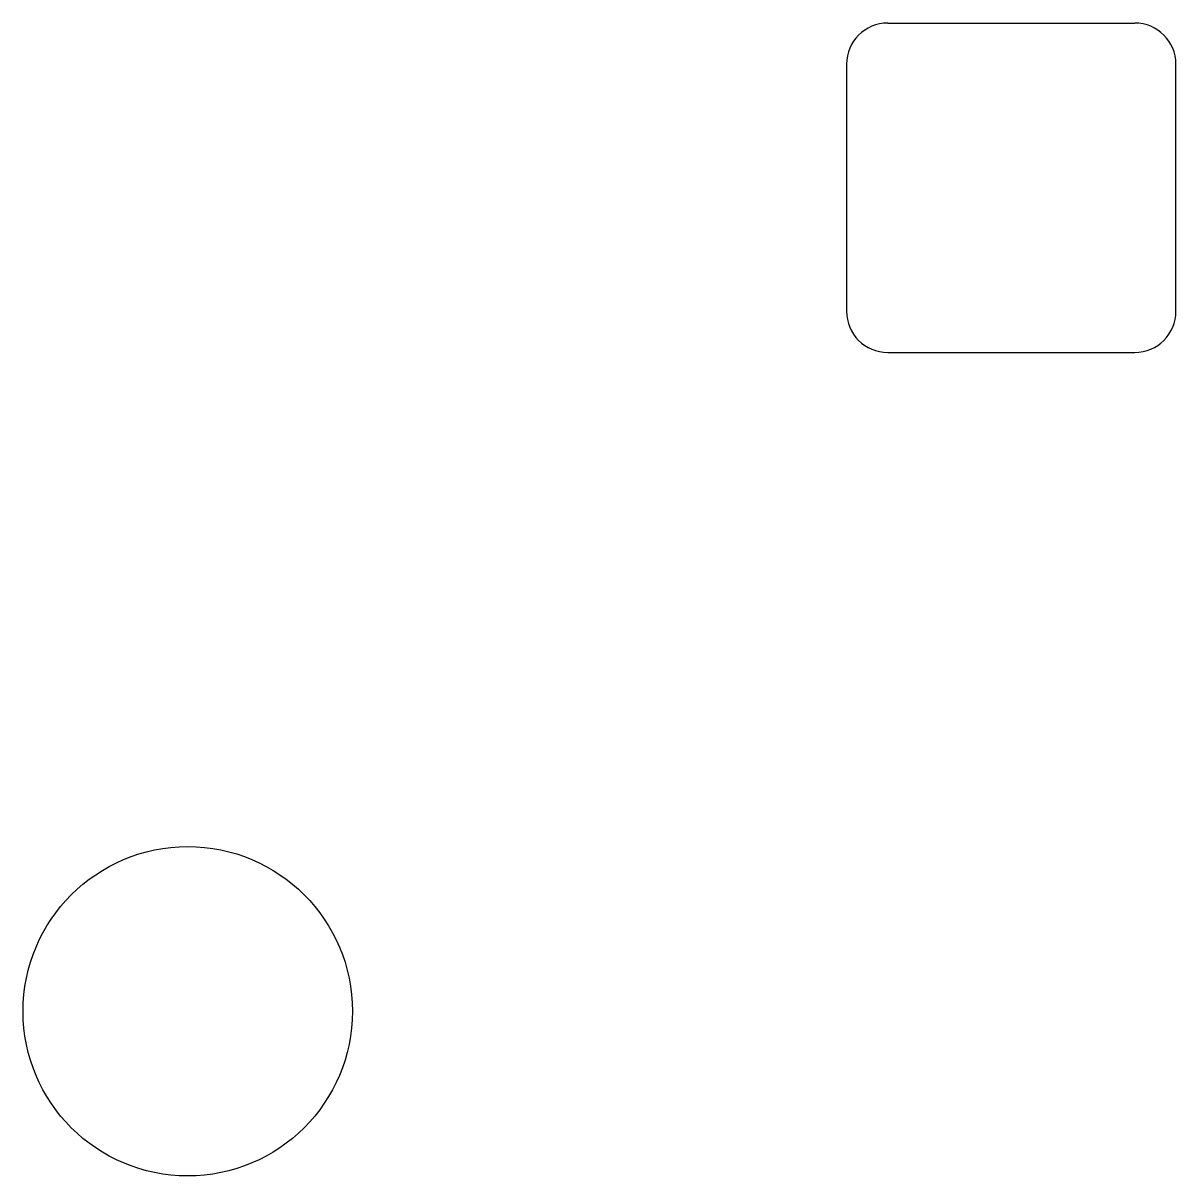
# Model space of a CAD drawing. Header units: metres. Extents: x 30 to 170, y 80 to 220.
import ezdxf

# ---------------------------------------------------------------- set-up
doc = ezdxf.new("R2010")
doc.units = ezdxf.units.M

msp = doc.modelspace()

# ---------------------------------------------------------------- linework, layer by layer
for p, q in [((135, 220), (165, 220)), ((130, 215), (130, 185)), ((170, 185), (170, 215)), ((135, 180), (165, 180))]:
    msp.add_line(p, q)
msp.add_circle((50, 100), 20)
for centre, start, end in [((135, 215), 90, 180), ((165, 215), 0, 90), ((135, 185), 180, 270), ((165, 185), 270, 360)]:
    msp.add_arc(centre, 5, start, end)

doc.saveas('drawing.dxf')
